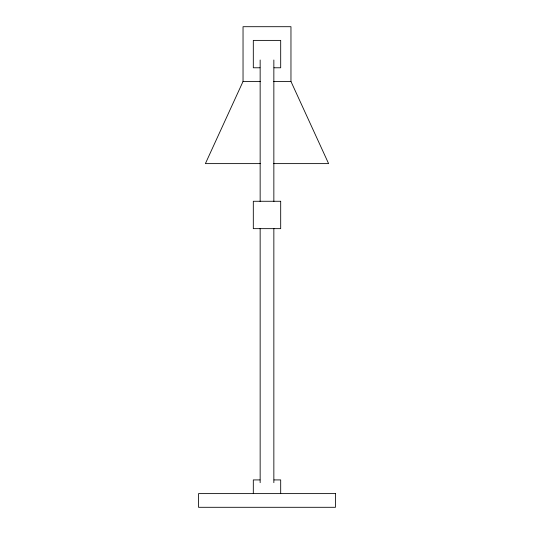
<?xml version="1.0" encoding="UTF-8"?>
<svg xmlns="http://www.w3.org/2000/svg" width="534" height="534" viewBox="0 0 534 534"><rect width="100%" height="100%" fill="white"/><g stroke="black" fill="none" stroke-linecap="round" stroke-linejoin="round"><path stroke-width="0.8" d="M273.662 163.618L328.61 163.618L290.963 81.468L290.963 26.7L243.037 26.7L243.037 81.468L205.39 163.618L260.338 163.618M259.945 67.778L253.31 67.778L253.31 40.39L280.69 40.39L280.69 67.778L274.055 67.778M243.037 81.468L260.612 81.468M273.388 81.468L290.963 81.468M259.945 479.919L253.31 479.919L253.31 493.61M274.055 479.919L280.69 479.919L280.69 493.61M273.849 60.002L273.849 201.545M273.849 228.392L273.849 482.676M260.151 60.002L260.151 201.545M260.151 228.392L260.151 482.676M280.69 201.271L253.31 201.271L253.31 228.652L280.69 228.652L280.69 201.271M335.459 493.61L198.541 493.61L198.541 507.3L335.459 507.3L335.459 493.61"/></g></svg>
